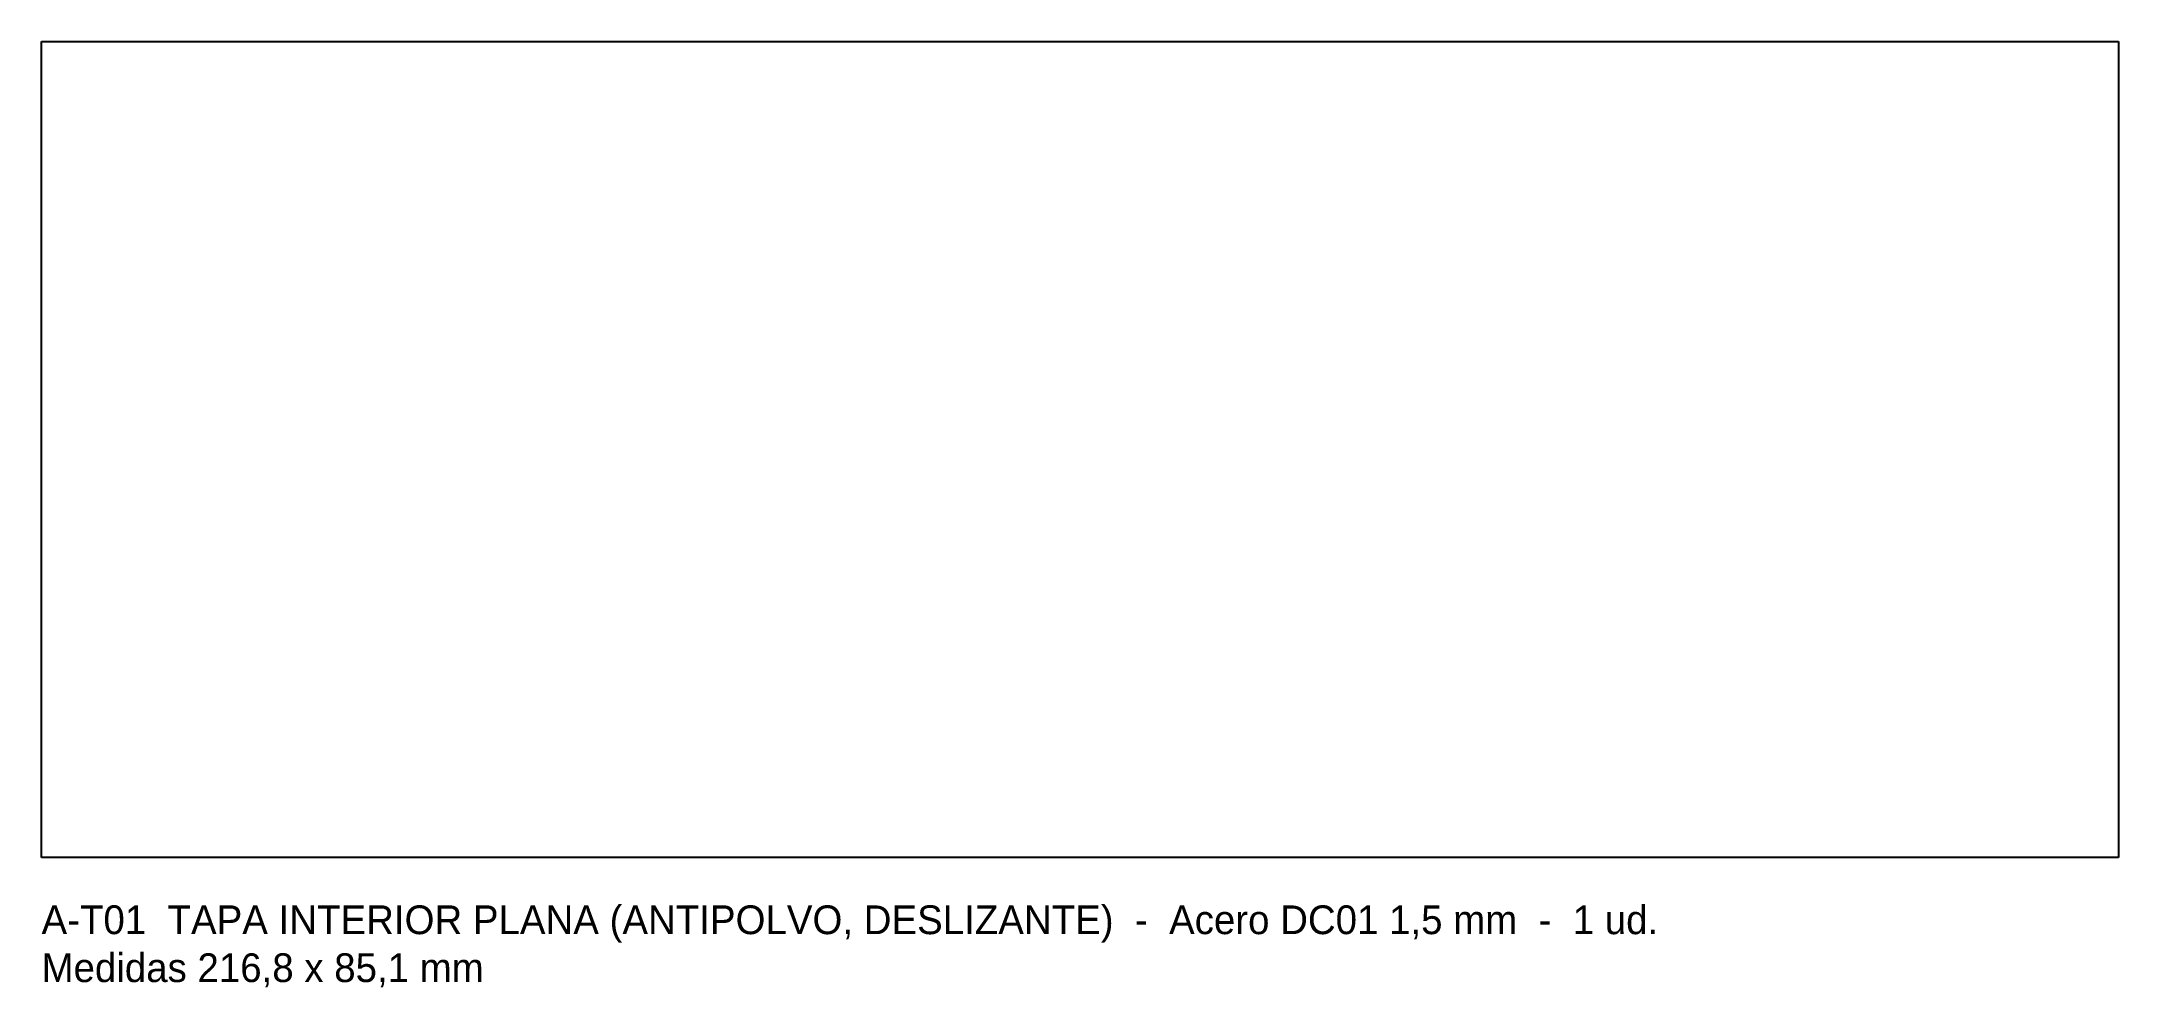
# Model space of a CAD drawing. Header units: millimetres. Extents: x 0 to 217, y -14 to 85.
import ezdxf

# ---------------------------------------------------------------- set-up
doc = ezdxf.new("R2010")
doc.units = ezdxf.units.MM
doc.layers.add('CORTE', color=7, linetype='CONTINUOUS')
doc.layers.add('TEXTO', color=3, linetype='CONTINUOUS')

msp = doc.modelspace()

# ---------------------------------------------------------------- linework, layer by layer
at = {"layer": 'CORTE'}
for p, q in [((0, 0), (0, 85.1)), ((0, 85.1), (216.8, 85.1)), ((216.8, 85.1), (216.8, 0)), ((216.8, 0), (0, 0))]:
    msp.add_line(p, q, dxfattribs=at)

# ---------------------------------------------------------------- texts
at = {"layer": 'TEXTO'}
for s, p in [('A-T01  TAPA INTERIOR PLANA (ANTIPOLVO, DESLIZANTE)  -  Acero DC01 1,5 mm  -  1 ud.', (0, -8)), ('Medidas 216,8 x 85,1 mm', (0, -13))]:
    msp.add_text(s, height=3, dxfattribs=at).set_placement(p)

doc.saveas('drawing.dxf')
